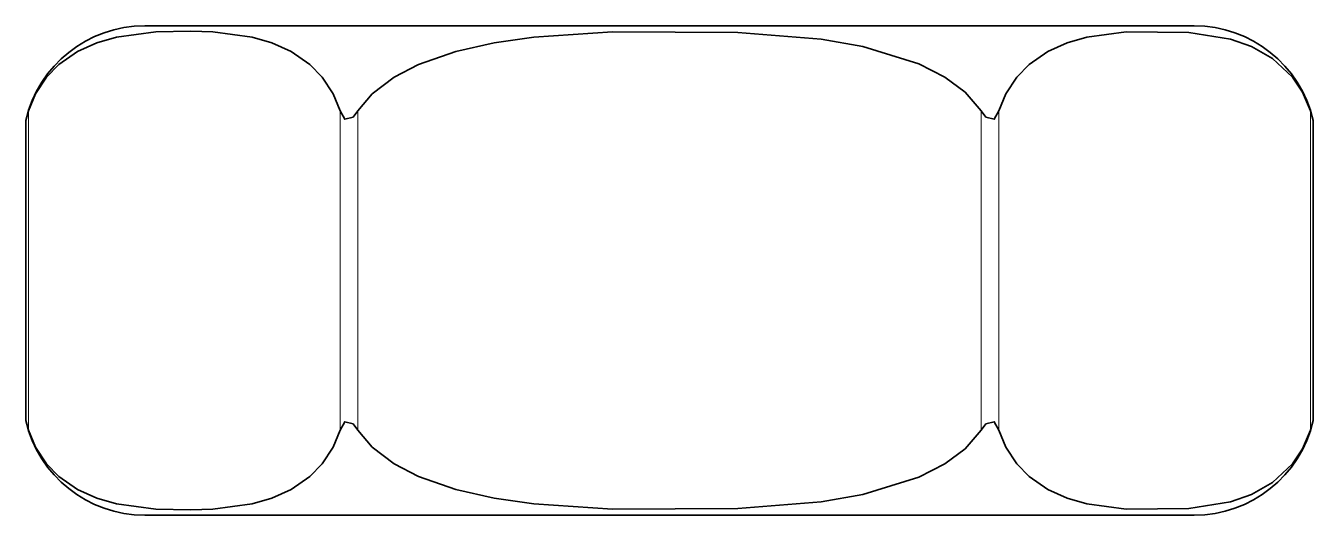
# Model space of a CAD drawing. Extents: x 145 to 857, y 42 to 790.
# Drawn here: x 394.25 to 400.57, y 397.21 to 399.61 of the extents above; entities that cross this region are included whole.
import ezdxf

# ---------------------------------------------------------------- set-up
doc = ezdxf.new("R2010")
doc.units = 0

msp = doc.modelspace()

# ---------------------------------------------------------------- linework, layer by layer
at = {"color": 7, "lineweight": 35, "ltscale": 0.009401}
for p, q in [((394.8365, 399.6072), (395.2126, 399.6072)), ((394.8365, 397.2072), (395.2126, 397.2072))]:
    msp.add_line(p, q, dxfattribs=at)
at = {"color": 7, "lineweight": 35, "ltscale": 0.11937}
for p, q in [((395.2126, 399.6072), (399.9874, 399.6072)), ((395.2126, 397.2072), (399.9874, 397.2072))]:
    msp.add_line(p, q, dxfattribs=at)
at = {"color": 7, "lineweight": 35, "ltscale": 0.001228}
for p, q in [((394.2654, 399.1898), (394.252, 399.1426)), ((400.5719, 399.1426), (400.5585, 399.1898)), ((394.2654, 397.6246), (394.252, 397.6718)), ((400.5719, 397.6718), (400.5585, 397.6246))]:
    msp.add_line(p, q, dxfattribs=at)
at = {"color": 7, "lineweight": 13, "ltscale": 0.039132}
for p, q in [((394.2654, 399.1898), (394.2654, 397.6246)), ((395.7954, 399.1898), (395.7954, 397.6246)), ((395.882, 399.1898), (395.882, 397.6246)), ((398.942, 399.1898), (398.942, 397.6246)), ((399.0286, 399.1898), (399.0286, 397.6246)), ((400.5585, 399.1898), (400.5585, 397.6246))]:
    msp.add_line(p, q, dxfattribs=at)
at = {"color": 7, "lineweight": 35, "ltscale": 0.036768}
for p, q in [((394.252, 399.1426), (394.252, 397.6718)), ((400.5719, 399.1426), (400.5719, 397.6718))]:
    msp.add_line(p, q, dxfattribs=at)
at = {"color": 7, "lineweight": 35}
for points in [[(394.2654, 399.1898), (394.3006, 399.2729), (394.3543, 399.3548), (394.4147, 399.4176), (394.506, 399.4813), (394.6002, 399.5233), (394.6971, 399.5507), (394.8908, 399.5768), (395.0629, 399.581)], [(395.7954, 399.1898), (395.7603, 399.2729), (395.7065, 399.3548), (395.6461, 399.4176), (395.5548, 399.4813), (395.4606, 399.5233), (395.3638, 399.5507), (395.17, 399.5768), (395.0629, 399.581)], [(395.882, 399.1898), (395.9523, 399.2729), (396.0597, 399.3548), (396.1806, 399.4176), (396.3632, 399.4813), (396.5516, 399.5233), (396.7453, 399.5507), (397.1328, 399.5768), (397.7469, 399.5747), (398.157, 399.5411), (398.3612, 399.5058), (398.6363, 399.4207), (398.7641, 399.3549), (398.8625, 399.2814), (398.942, 399.1898)], [(399.0286, 399.1898), (399.0637, 399.2729), (399.1174, 399.3548), (399.1779, 399.4176), (399.2691, 399.4813), (399.3634, 399.5233), (399.4602, 399.5507), (399.654, 399.5768), (399.961, 399.5747), (400.166, 399.5411), (400.2682, 399.5058), (400.3721, 399.447), (400.4696, 399.3549), (400.5188, 399.2814), (400.5585, 399.1898)], [(395.882, 399.1898), (395.8591, 399.1594), (395.8176, 399.1489), (395.7954, 399.1898)], [(398.942, 399.1898), (398.9649, 399.1594), (399.0063, 399.1489), (399.0286, 399.1898)], [(395.882, 397.6246), (395.8591, 397.6551), (395.8176, 397.6656), (395.7954, 397.6246)], [(398.942, 397.6246), (398.9649, 397.6551), (399.0063, 397.6656), (399.0286, 397.6246)], [(394.2654, 397.6246), (394.3006, 397.5415), (394.3543, 397.4596), (394.4147, 397.3968), (394.506, 397.3331), (394.6002, 397.2911), (394.6971, 397.2637), (394.8908, 397.2377), (395.0629, 397.2334)], [(395.7954, 397.6246), (395.7603, 397.5415), (395.7065, 397.4596), (395.6461, 397.3968), (395.5548, 397.3331), (395.4606, 397.2911), (395.3638, 397.2637), (395.17, 397.2377), (395.0629, 397.2334)], [(395.882, 397.6246), (395.9523, 397.5415), (396.0597, 397.4596), (396.1806, 397.3968), (396.3632, 397.3331), (396.5516, 397.2911), (396.7453, 397.2637), (397.1328, 397.2377), (397.7469, 397.2397), (398.157, 397.2733), (398.3612, 397.3087), (398.6363, 397.3937), (398.7641, 397.4595), (398.8625, 397.533), (398.942, 397.6246)], [(399.0286, 397.6246), (399.0637, 397.5415), (399.1174, 397.4596), (399.1779, 397.3968), (399.2691, 397.3331), (399.3634, 397.2911), (399.4602, 397.2637), (399.654, 397.2377), (399.961, 397.2397), (400.166, 397.2733), (400.2682, 397.3087), (400.3721, 397.3674), (400.4696, 397.4595), (400.5188, 397.533), (400.5585, 397.6246)]]:
    msp.add_lwpolyline(points, dxfattribs=at)
for centre, start, end in [((394.8365, 399.0072), 90, 166.96098), ((399.9874, 399.0072), 13.03902, 90), ((394.8365, 397.8072), 193.03902, 270), ((399.9874, 397.8072), 270, 346.96098)]:
    msp.add_arc(centre, 0.6, start, end, dxfattribs=at)

doc.saveas('drawing.dxf')
